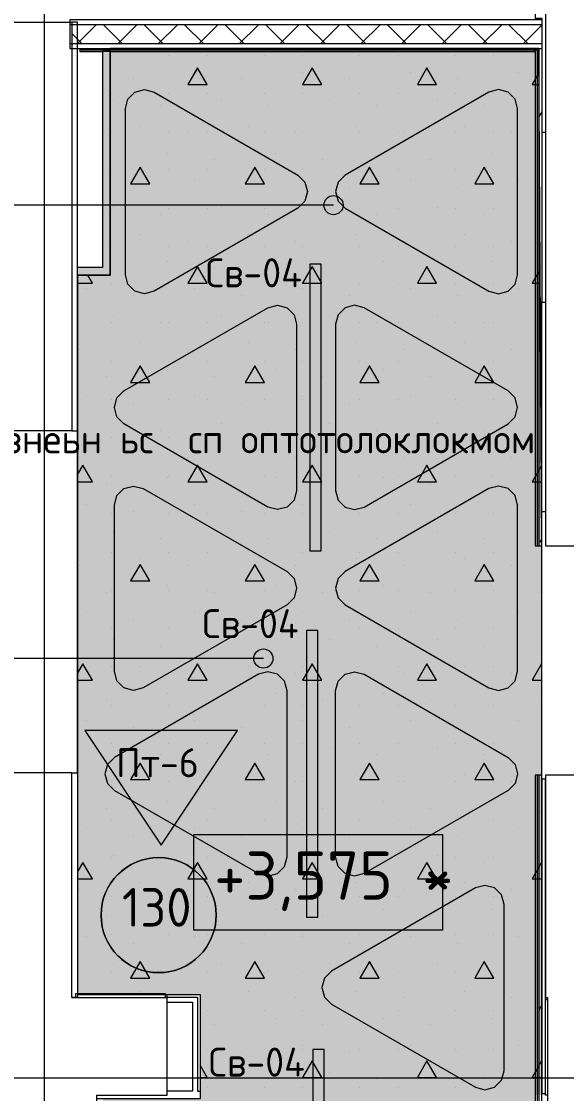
# Model space of a CAD drawing. Header units: millimetres. Extents: x -13069 to 207500, y -71366 to 56785.
# Drawn here: x 164705 to 167557, y 22140 to 27751 of the extents above; entities that cross this region are included whole.
import ezdxf

# ---------------------------------------------------------------- set-up
doc = ezdxf.new("R2010")
doc.units = ezdxf.units.MM
for name, color, linetype, true_color in [('PDF _зоны-номер помещения', 7, 'Continuous', 0xffffff), ('PDF _Ригели', 7, 'Continuous', 0x959595), ('PDF _светильники', 7, 'Continuous', 0xffffff)]:
    doc.layers.add(name, color=color, linetype=linetype, true_color=true_color)
for name, color, linetype in [('PDF _Подложка без мебели', 7, 'Continuous'), ('PDF _Потолки - марка', 7, 'Continuous'), ('PDF _потолки - панели', 7, 'Continuous'), ('PDF _Текст', 7, 'Continuous')]:
    doc.layers.add(name, color=color, linetype=linetype)
doc.layers.add('PDF _Потолки', color=7, linetype='Continuous', lineweight=5, true_color=0x535353)
doc.styles.add('PDF GOST Common', font='GOST_Common.ttf')

msp = doc.modelspace()

# ---------------------------------------------------------------- hatches: boundary and pattern name
at = {"layer": 'PDF _Потолки', "true_color": 0xffffff, "transparency": 33554559}
msp.add_hatch(color=7, dxfattribs=at).paths.add_polyline_path([(164998.924, 22658.343), (164998.924, 26422.341), (165168.919, 26422.341), (165168.919, 27608.343), (167412.919, 27608.343), (167427.922, 25005.844), (167427.922, 23805.844), (167427.922, 22132.342), (167397.123, 22132.342), (167397.123, 21526.544), (167675.12, 21526.544), (167675.12, 21159.741), (168160.02, 21159.741), (168157.225, 22062.441), (170317.021, 22062.441), (170317.021, 22667.443), (170565.422, 22667.443), (168531.523, 22676.443), (168531.523, 23506.442), (167977.922, 23506.442), (167977.922, 33404.643), (173867.619, 33404.643), (173925.022, 26392.343), (173779.82, 26392.343), (173779.82, 25405.941), (173933.024, 25405.941), (173955.32, 22652.441), (171517.021, 22663.241), (171517.021, 22007.443), (173980.522, 22007.443), (173998.82, 19747.442), (173800.822, 19747.442), (173800.822, 18418.542), (174009.52, 18418.542), (168168.321, 18418.243), (168163.621, 19961.541), (168163.621, 19961.041), (167690.123, 19961.041), (167690.123, 19115.341), (167375.12, 19115.341), (167375.12, 18483.041), (165792.021, 18483.041), (165792.021, 18784.542), (165130.223, 18784.542), (165130.223, 22112.341), (165639.524, 22112.341), (165639.524, 22658.343)])
at = {"layer": 'PDF _потолки - панели', "true_color": 0x7b6544, "transparency": 33554559}
for points in [[(165248.924, 27294.741), (165262.321, 27344.741), (165298.924, 27381.341), (165348.924, 27394.741), (165398.924, 27381.341), (166152.024, 26946.542), (166188.621, 26909.942), (166202.024, 26859.942), (166188.621, 26809.942), (166152.024, 26773.342), (165398.924, 26338.543), (165348.924, 26325.143), (165298.924, 26338.543), (165262.321, 26375.143), (165248.924, 26425.143)], [(166348.423, 25296.041), (166348.423, 26165.743), (166361.723, 26215.743), (166398.423, 26252.343), (166448.423, 26265.743), (166498.423, 26252.343), (167251.524, 25817.443), (167288.121, 25780.844), (167301.524, 25730.844), (167288.121, 25680.844), (167251.524, 25644.241), (166498.423, 25209.442), (166448.423, 25196.041), (166398.423, 25209.442), (166361.723, 25246.041)]]:
    msp.add_hatch(color=37, dxfattribs=at).paths.add_polyline_path(points)
at = {"layer": 'PDF _потолки - панели', "transparency": 33554559}
for points in [[(165248.924, 27294.741), (165262.321, 27344.741), (165298.924, 27381.341), (165348.924, 27394.741), (165398.924, 27381.341), (166152.024, 26946.542), (166188.621, 26909.942), (166202.024, 26859.942), (166188.621, 26809.942), (166152.024, 26773.342), (165398.924, 26338.543), (165348.924, 26325.143), (165298.924, 26338.543), (165262.321, 26375.143), (165248.924, 26425.143)], [(166348.423, 25296.041), (166348.423, 26165.743), (166361.723, 26215.743), (166398.423, 26252.343), (166448.423, 26265.743), (166498.423, 26252.343), (167251.524, 25817.443), (167288.121, 25780.844), (167301.524, 25730.844), (167288.121, 25680.844), (167251.524, 25644.241), (166498.423, 25209.442), (166448.423, 25196.041), (166398.423, 25209.442), (166361.723, 25246.041)]]:
    msp.add_hatch(color=256, dxfattribs=at).paths.add_polyline_path(points)
at = {"layer": 'PDF _потолки - панели', "true_color": 0xffffff, "transparency": 33554559}
msp.add_hatch(color=7, dxfattribs=at).paths.add_polyline_path([(167301.524, 27294.741), (167301.524, 26425.143), (167288.121, 26375.143), (167251.524, 26338.543), (167201.524, 26325.143), (167151.524, 26338.543), (166398.423, 26773.342), (166361.723, 26809.942), (166348.423, 26859.942), (166361.723, 26909.942), (166398.423, 26946.542), (167151.524, 27381.341), (167201.524, 27394.741), (167251.524, 27381.341), (167288.121, 27344.741)])
at = {"layer": 'PDF _потолки - панели', "true_color": 0x7fbbd8, "transparency": 33554559}
for points in [[(166144.822, 25296.041), (166131.419, 25246.041), (166094.822, 25209.442), (166044.822, 25196.041), (165994.822, 25209.442), (165241.624, 25644.241), (165205.021, 25680.844), (165191.624, 25730.844), (165205.021, 25780.844), (165241.624, 25817.443), (165994.822, 26252.343), (166044.822, 26265.743), (166094.822, 26252.343), (166131.419, 26215.743), (166144.822, 26165.743)], [(167301.524, 25219.644), (167301.524, 24350.042), (167288.121, 24300.042), (167251.524, 24263.342), (167201.524, 24250.042), (167151.524, 24263.342), (166398.423, 24698.242), (166361.723, 24734.841), (166348.423, 24784.841), (166361.723, 24834.841), (166398.423, 24871.441), (167151.524, 25306.243), (167201.524, 25319.644), (167251.524, 25306.243), (167288.121, 25269.644)]]:
    msp.add_hatch(color=143, dxfattribs=at).paths.add_polyline_path(points)
at = {"layer": 'PDF _потолки - панели', "true_color": 0xc0ffff, "transparency": 33554559}
for points in [[(165191.624, 25219.644), (165205.021, 25269.644), (165241.624, 25306.243), (165291.624, 25319.644), (165341.624, 25306.243), (166094.822, 24871.441), (166131.419, 24834.841), (166144.822, 24784.841), (166131.419, 24734.841), (166094.822, 24698.242), (165341.624, 24263.342), (165291.624, 24250.042), (165241.624, 24263.342), (165205.021, 24300.042), (165191.624, 24350.042)], [(166348.423, 24247.943), (166361.723, 24297.943), (166398.423, 24334.542), (166448.423, 24347.943), (166498.423, 24334.542), (167251.524, 23899.743), (167288.121, 23863.143), (167301.524, 23813.143), (167288.121, 23763.143), (167251.524, 23726.544), (166498.423, 23291.741), (166448.423, 23278.341), (166398.423, 23291.741), (166361.723, 23328.341), (166348.423, 23378.341)]]:
    msp.add_hatch(color=254, dxfattribs=at).paths.add_polyline_path(points)
at = {"layer": 'PDF _потолки - панели', "true_color": 0xbfffbf, "transparency": 33554559}
for points in [[(166094.822, 24247.943), (166094.822, 23378.341), (166081.419, 23328.341), (166044.822, 23291.741), (165994.822, 23278.341), (165944.822, 23291.741), (165191.624, 23726.544), (165155.021, 23763.143), (165141.624, 23813.143), (165155.021, 23863.143), (165191.624, 23899.743), (165944.822, 24334.542), (165994.822, 24347.943), (166044.822, 24334.542), (166081.419, 24297.943)], [(167230.522, 23129.742), (167230.522, 22260.144), (167217.124, 22210.144), (167180.522, 22173.541), (167130.522, 22160.144), (167080.522, 22173.541), (166327.323, 22608.343), (166290.721, 22644.943), (166277.323, 22694.943), (166290.721, 22744.943), (166327.323, 22781.542), (167080.522, 23216.342), (167130.522, 23229.742), (167180.522, 23216.342), (167217.124, 23179.742)]]:
    msp.add_hatch(color=254, dxfattribs=at).paths.add_polyline_path(points)
at = {"layer": 'PDF _Ригели', "transparency": 33554559}
for points in [[(166388.224, 26789.443), (166373.521, 26754.043), (166338.224, 26739.443), (166302.824, 26754.043), (166288.224, 26789.443), (166302.824, 26824.743), (166338.224, 26839.443), (166373.521, 26824.743)], [(166020.921, 24416.842), (166006.321, 24381.542), (165970.921, 24366.842), (165935.624, 24381.542), (165920.921, 24416.842), (165935.624, 24452.243), (165970.921, 24466.842), (166006.321, 24452.243)]]:
    msp.add_hatch(color=256, dxfattribs=at).paths.add_polyline_path(points)

# ---------------------------------------------------------------- linework, layer by layer
at = {"layer": 'PDF _зоны-номер помещения', "color": 7, "lineweight": 13}
msp.add_lwpolyline([(165422.923, 23375.543, 0.41409482), (165121.72, 23074.343, 0.41409655), (165422.923, 22773.141, 0.41409315), (165724.119, 23074.343, 0.41409142)], format="xyb", close=True, dxfattribs=at)
at = {"layer": 'PDF _зоны-номер помещения', "color": 7, "lineweight": 0}
msp.add_circle((165422.935, 23074.303), 301.184, dxfattribs=at)
at = {"layer": 'PDF _Подложка без мебели', "lineweight": 18}
for points in [[(164826.622, -7031.659, -0.41419022), (165226.622, -7431.659, -0.4141845), (164826.622, -7831.659, -0.4141845), (164426.622, -7431.659, -0.41419022), (164826.622, -7031.659), (164826.622, 46201.342)], [(107330.522, 22223.342, -0.41418881), (106930.522, 21823.342, -0.41428191), (106530.522, 22223.342, -0.4142791), (106930.522, 22623.342, -0.414186), (107330.522, 22223.342), (174981.919, 22223.342)]]:
    msp.add_lwpolyline(points, format="xyb", dxfattribs=at)
for points in [[(166922.923, 29150.042), (167447.923, 28240.643), (167392.924, 28240.643), (167392.924, 27767.941), (167427.922, 27767.941), (167427.922, 27170.541), (167447.923, 27170.541)], [(164588.92, 27827.542), (164588.92, 27747.543), (164528.923, 27747.543), (164528.923, 27827.542), (164528.923, 27747.543), (164588.92, 27747.543), (164968.919, 27747.543), (164968.919, 25609.243), (164588.92, 25609.243), (164528.923, 25609.243), (164528.923, 25529.241), (164528.923, 25609.243), (164588.92, 25609.243), (164588.92, 25529.241), (164588.92, 25609.243)], [(167427.922, 27758.343), (164958.921, 27758.343), (164958.921, 27608.343), (167427.922, 27608.343), (167427.922, 26281.542), (167447.923, 26281.542), (167447.923, 25185.043), (167427.922, 25185.043), (167427.922, 26281.542)], [(167427.922, 27733.343), (164958.921, 27733.343)], [(164998.924, 23819.241), (164998.924, 25609.243), (164998.924, 27747.543), (164968.919, 27747.543), (164968.919, 25610.241), (164968.919, 25609.243), (164998.924, 25609.243)], [(164996.72, 27633.343), (165096.72, 27733.343)], [(165234.825, 27633.343), (165134.825, 27733.343)], [(165208.824, 27633.343), (165308.824, 27733.343)], [(165446.922, 27633.343), (165346.922, 27733.343)], [(165421.025, 27633.343), (165521.025, 27733.343)], [(165659.019, 27633.343), (165559.019, 27733.343)], [(165633.122, 27633.343), (165733.122, 27733.343)], [(165871.22, 27633.343), (165771.22, 27733.343)], [(165845.219, 27633.343), (165945.219, 27733.343)], [(166083.323, 27633.343), (165983.323, 27733.343)], [(166057.42, 27633.343), (166157.42, 27733.343)], [(166295.42, 27633.343), (166195.42, 27733.343)], [(166269.523, 27633.343), (166369.523, 27733.343)], [(166507.621, 27633.343), (166407.621, 27733.343)], [(166481.62, 27633.343), (166581.62, 27733.343)], [(166719.725, 27633.343), (166619.725, 27733.343)], [(166693.821, 27633.343), (166793.821, 27733.343)], [(166931.822, 27633.343), (166831.822, 27733.343)], [(166905.925, 27633.343), (167005.925, 27733.343)], [(167144.023, 27633.343), (167044.023, 27733.343)], [(167118.022, 27633.343), (167218.022, 27733.343)], [(167356.12, 27633.343), (167256.12, 27733.343)], [(167330.223, 27633.343), (167427.922, 27731.143)], [(165022.721, 27633.343), (164968.919, 27687.142)], [(167427.922, 27633.343), (164958.921, 27633.343)], [(165010.923, 27608.343), (165010.923, 27593.344), (165128.923, 27593.344), (165128.923, 26462.341), (164998.924, 26462.341)], [(167412.919, 27608.343), (167412.919, 25005.844)], [(164998.924, 26422.341), (165168.919, 26422.341), (165168.919, 27593.344), (167392.924, 27593.344), (167392.924, 25005.844), (167427.922, 25005.844), (167427.922, 25185.043)], [(165010.923, 27602.343), (167403.923, 27602.343), (167403.923, 25005.844)], [(165168.919, 27593.344), (165128.923, 27593.344)], [(167392.924, 27593.344), (167392.924, 27602.343)], [(167427.922, 27278.243), (167414.921, 27255.642)], [(167425.92, 26276.342), (167412.919, 26298.944)], [(167427.922, 25043.041), (167417.521, 25025.042)], [(164968.919, 22642.242), (164968.919, 23819.241), (164998.924, 23819.241), (164998.924, 22642.242), (164968.919, 22642.242), (164968.919, 23819.241), (164588.92, 23819.241)], [(167427.922, 23786.141), (167427.922, 23805.844), (167392.924, 23805.844), (167392.924, 22044.943), (167427.922, 22044.943), (167427.922, 22141.543)], [(167403.923, 23805.844), (167403.923, 22044.943)], [(167412.919, 23805.844), (167412.919, 22044.943)], [(167457.823, 22132.342), (167447.221, 22132.342), (167447.221, 22642.343), (167457.823, 22642.343), (167457.823, 22062.441), (170317.021, 22062.441), (170317.021, 22632.443), (170317.021, 22687.441), (168546.519, 22687.441), (168546.519, 23506.442), (168531.523, 23506.442), (168431.523, 23506.442), (168012.919, 23506.442), (168012.919, 23806.442), (167957.92, 23806.442), (167957.92, 23805.844), (167957.92, 22632.443), (170317.021, 22632.443)], [(167957.92, 23805.844), (167447.923, 23805.844), (167447.923, 22632.443), (167457.823, 22632.443)], [(167427.922, 23620.642), (167423.82, 23613.543)], [(164720.219, 14678.042), (165100.224, 14678.042), (165100.224, 22132.342), (165467.222, 22132.342), (165467.222, 22642.343), (165467.222, 22658.343), (165639.524, 22658.343), (165639.524, 22112.341), (165100.224, 22112.341)], [(164968.919, 22642.343), (165467.222, 22642.343)], [(165459.019, 22642.343), (165459.019, 22662.341), (164988.92, 22662.341), (164988.92, 22642.343)], [(165467.222, 22645.342), (165626.524, 22645.342), (165626.524, 22152.343), (165639.524, 22152.343)], [(165467.222, 22618.344), (165599.522, 22618.344), (165599.522, 22152.343), (165467.222, 22152.343)], [(167423.32, 22596.743), (167412.919, 22578.643)]]:
    msp.add_lwpolyline(points, dxfattribs=at)
for points in [[(167447.923, 28240.643), (167447.923, 25005.844), (167957.92, 25005.844), (167957.92, 28240.643)], [(167427.922, 22141.543), (167447.923, 22141.543), (167447.923, 23786.141), (167427.922, 23786.141)]]:
    msp.add_lwpolyline(points, close=True, dxfattribs=at)
at = {"layer": 'PDF _Подложка без мебели', "lineweight": 0, "transparency": 33554559}
for points in [[(165128.923, 27593.344), (165168.919, 27593.344), (165128.923, 26422.341), (165168.919, 26422.341)], [(165128.923, 26462.341), (165128.923, 26422.341), (164998.924, 26462.341), (164998.924, 26422.341)]]:
    msp.add_solid(points, dxfattribs=at)
at = {"layer": 'PDF _Потолки', "color": 7, "lineweight": 13}
msp.add_lwpolyline([(167427.922, 22132.342), (167427.922, 23805.844), (167427.922, 25005.844), (167412.919, 27608.343), (165168.919, 27608.343), (165168.919, 26422.341), (164998.924, 26422.341), (164998.924, 22658.343), (165639.524, 22658.343), (165639.524, 22112.341)], dxfattribs=at)
at = {"layer": 'PDF _Потолки', "color": 161, "lineweight": 20, "true_color": 0x40a5ff}
for points in [[(165176.622, 27573.342), (165176.622, 27573.342)], [(165476.622, 27573.342), (165476.622, 27573.342)], [(165676.622, 27573.342), (165676.622, 27573.342)], [(165715.721, 27591.442), (165715.721, 27591.442)], [(165976.622, 27573.342), (165976.622, 27573.342)], [(166176.622, 27573.342), (166176.622, 27573.342)], [(166281.321, 27591.442), (166281.321, 27591.442)], [(166476.622, 27573.342), (166476.622, 27573.342)], [(166676.622, 27573.342), (166676.622, 27573.342)], [(166847.02, 27591.442), (166847.02, 27591.442)], [(166976.622, 27573.342), (166976.622, 27573.342)], [(167176.622, 27573.342), (167176.622, 27573.342)], [(167412.724, 27591.442), (167412.724, 27591.442)], [(165291.423, 27450.042), (165291.423, 27450.042)], [(165609.623, 27485.342), (165609.623, 27485.342)], [(165857.121, 27450.042), (165857.121, 27450.042)], [(166175.322, 27485.342), (166175.322, 27485.342)], [(166422.819, 27450.042), (166422.819, 27450.042)], [(166741.02, 27485.342), (166741.02, 27485.342)], [(166988.523, 27450.042), (166988.523, 27450.042)], [(167306.724, 27485.342), (167306.724, 27485.342)], [(167413.621, 27484.841), (167376.622, 27420.642), (167414.024, 27420.642)], [(165176.622, 27373.342), (165176.622, 27373.342)], [(165185.319, 27343.942), (165185.319, 27343.942)], [(165476.622, 27373.342), (165476.622, 27373.342)], [(165676.622, 27373.342), (165676.622, 27373.342)], [(165751.023, 27343.942), (165751.023, 27343.942)], [(165976.622, 27373.342), (165976.622, 27373.342)], [(166176.622, 27373.342), (166176.622, 27373.342)], [(166316.722, 27343.942), (166316.722, 27343.942)], [(166476.622, 27373.342), (166476.622, 27373.342)], [(166676.622, 27373.342), (166676.622, 27373.342)], [(166882.42, 27343.942), (166882.42, 27343.942)], [(166976.622, 27373.342), (166976.622, 27373.342)], [(167176.622, 27373.342), (167176.622, 27373.342)], [(165432.823, 27308.541), (165432.823, 27308.541)], [(165998.521, 27308.541), (165998.521, 27308.541)], [(166564.219, 27308.541), (166564.219, 27308.541)], [(167129.924, 27308.541), (167129.924, 27308.541)], [(165176.622, 27173.342), (165176.622, 27173.342)], [(165326.823, 27202.542), (165326.823, 27202.542)], [(165476.622, 27173.342), (165476.622, 27173.342)], [(165574.223, 27167.141), (165574.223, 27167.141)], [(165676.622, 27173.342), (165676.622, 27173.342)], [(165892.424, 27202.542), (165892.424, 27202.542)], [(165976.622, 27173.342), (165976.622, 27173.342)], [(166139.921, 27167.141), (166139.921, 27167.141)], [(166176.622, 27173.342), (166176.622, 27173.342)], [(166458.122, 27202.542), (166458.122, 27202.542)], [(166476.622, 27173.342), (166476.622, 27173.342)], [(166676.622, 27173.342), (166676.622, 27173.342)], [(166705.619, 27167.141), (166705.619, 27167.141)], [(166976.622, 27173.342), (166976.622, 27173.342)], [(167023.82, 27202.542), (167023.82, 27202.542)], [(167176.622, 27173.342), (167176.622, 27173.342)], [(167271.324, 27167.141), (167271.324, 27167.141)], [(165468.223, 27061.141), (165468.223, 27061.141)], [(166033.921, 27061.141), (166033.921, 27061.141)], [(166599.522, 27061.141), (166599.522, 27061.141)], [(167165.22, 27061.141), (167165.22, 27061.141)], [(165715.721, 27025.741), (165715.721, 27025.741)], [(166281.321, 27025.741), (166281.321, 27025.741)], [(166847.02, 27025.741), (166847.02, 27025.741)], [(167412.724, 27025.741), (167412.724, 27025.741)], [(165176.622, 26973.342), (165176.622, 26973.342)], [(165476.622, 26973.342), (165476.622, 26973.342)], [(165676.622, 26973.342), (165676.622, 26973.342)], [(165976.622, 26973.342), (165976.622, 26973.342)], [(166176.622, 26973.342), (166176.622, 26973.342)], [(166476.622, 26973.342), (166476.622, 26973.342)], [(166676.622, 26973.342), (166676.622, 26973.342)], [(166976.622, 26973.342), (166976.622, 26973.342)], [(167176.622, 26973.342), (167176.622, 26973.342)], [(165291.423, 26884.341), (165291.423, 26884.341)], [(165609.623, 26919.644), (165609.623, 26919.644)], [(165857.121, 26884.341), (165857.121, 26884.341)], [(166175.322, 26919.644), (166175.322, 26919.644)], [(166422.819, 26884.341), (166422.819, 26884.341)], [(166741.02, 26919.644), (166741.02, 26919.644)], [(166988.523, 26884.341), (166988.523, 26884.341)], [(167306.724, 26919.644), (167306.724, 26919.644)], [(165176.622, 26773.342), (165176.622, 26773.342)], [(165185.319, 26778.243), (165185.319, 26778.243)], [(165476.622, 26773.342), (165476.622, 26773.342)], [(165676.622, 26773.342), (165676.622, 26773.342)], [(165751.023, 26778.243), (165751.023, 26778.243)], [(165976.622, 26773.342), (165976.622, 26773.342)], [(166176.622, 26773.342), (166176.622, 26773.342)], [(166316.722, 26778.243), (166316.722, 26778.243)], [(166476.622, 26773.342), (166476.622, 26773.342)], [(166676.622, 26773.342), (166676.622, 26773.342)], [(166882.42, 26778.243), (166882.42, 26778.243)], [(166976.622, 26773.342), (166976.622, 26773.342)], [(167176.622, 26773.342), (167176.622, 26773.342)], [(165432.823, 26742.941), (165432.823, 26742.941)], [(165998.521, 26742.941), (165998.521, 26742.941)], [(166564.219, 26742.941), (166564.219, 26742.941)], [(167129.924, 26742.941), (167129.924, 26742.941)], [(165326.823, 26636.843), (165326.823, 26636.843)], [(165574.223, 26601.443), (165574.223, 26601.443)], [(165892.424, 26636.843), (165892.424, 26636.843)], [(166139.921, 26601.443), (166139.921, 26601.443)], [(166458.122, 26636.843), (166458.122, 26636.843)], [(166705.619, 26601.443), (166705.619, 26601.443)], [(167023.82, 26636.843), (167023.82, 26636.843)], [(167271.324, 26601.443), (167271.324, 26601.443)], [(165176.622, 26573.342), (165176.622, 26573.342)], [(165476.622, 26573.342), (165476.622, 26573.342)], [(165676.622, 26573.342), (165676.622, 26573.342)], [(165976.622, 26573.342), (165976.622, 26573.342)], [(166176.622, 26573.342), (166176.622, 26573.342)], [(166476.622, 26573.342), (166476.622, 26573.342)], [(166676.622, 26573.342), (166676.622, 26573.342)], [(166976.622, 26573.342), (166976.622, 26573.342)], [(167176.622, 26573.342), (167176.622, 26573.342)], [(165468.223, 26495.443), (165468.223, 26495.443)], [(166033.921, 26495.443), (166033.921, 26495.443)], [(166599.522, 26495.443), (166599.522, 26495.443)], [(167165.22, 26495.443), (167165.22, 26495.443)], [(165715.721, 26460.043), (165715.721, 26460.043)], [(166281.321, 26460.043), (166281.321, 26460.043)], [(166847.02, 26460.043), (166847.02, 26460.043)], [(167419.621, 26455.844), (167376.622, 26381.442), (167420.024, 26381.442)], [(167412.724, 26460.043), (167412.724, 26460.043)], [(164998.924, 26381.442), (165076.622, 26381.442), (165053.019, 26422.341)], [(164998.924, 26420.043), (165000.224, 26422.341)], [(165176.622, 26373.342), (165176.622, 26373.342)], [(165476.622, 26373.342), (165476.622, 26373.342)], [(165676.622, 26373.342), (165676.622, 26373.342)], [(165976.622, 26373.342), (165976.622, 26373.342)], [(166176.622, 26373.342), (166176.622, 26373.342)], [(166476.622, 26373.342), (166476.622, 26373.342)], [(166676.622, 26373.342), (166676.622, 26373.342)], [(166976.622, 26373.342), (166976.622, 26373.342)], [(167176.622, 26373.342), (167176.622, 26373.342)], [(165043.919, 26353.942), (165043.919, 26353.942)], [(165291.423, 26318.643), (165291.423, 26318.643)], [(165609.623, 26353.942), (165609.623, 26353.942)], [(165857.121, 26318.643), (165857.121, 26318.643)], [(166175.322, 26353.942), (166175.322, 26353.942)], [(166422.819, 26318.643), (166422.819, 26318.643)], [(166741.02, 26353.942), (166741.02, 26353.942)], [(166988.523, 26318.643), (166988.523, 26318.643)], [(167306.724, 26353.942), (167306.724, 26353.942)], [(165185.319, 26212.542), (165185.319, 26212.542)], [(165751.023, 26212.542), (165751.023, 26212.542)], [(166316.722, 26212.542), (166316.722, 26212.542)], [(166882.42, 26212.542), (166882.42, 26212.542)], [(165176.622, 26173.342), (165176.622, 26173.342)], [(165432.823, 26177.243), (165432.823, 26177.243)], [(165476.622, 26173.342), (165476.622, 26173.342)], [(165676.622, 26173.342), (165676.622, 26173.342)], [(165976.622, 26173.342), (165976.622, 26173.342)], [(165998.521, 26177.243), (165998.521, 26177.243)], [(166176.622, 26173.342), (166176.622, 26173.342)], [(166476.622, 26173.342), (166476.622, 26173.342)], [(166564.219, 26177.243), (166564.219, 26177.243)], [(166676.622, 26173.342), (166676.622, 26173.342)], [(166976.622, 26173.342), (166976.622, 26173.342)], [(167129.924, 26177.243), (167129.924, 26177.243)], [(167176.622, 26173.342), (167176.622, 26173.342)], [(165008.622, 26035.742), (165008.622, 26035.742)], [(165326.823, 26071.142), (165326.823, 26071.142)], [(165574.223, 26035.742), (165574.223, 26035.742)], [(165892.424, 26071.142), (165892.424, 26071.142)], [(166139.921, 26035.742), (166139.921, 26035.742)], [(166458.122, 26071.142), (166458.122, 26071.142)], [(166705.619, 26035.742), (166705.619, 26035.742)], [(167023.82, 26071.142), (167023.82, 26071.142)], [(167271.324, 26035.742), (167271.324, 26035.742)], [(165176.622, 25973.342), (165176.622, 25973.342)], [(165468.223, 25929.742), (165468.223, 25929.742)], [(165476.622, 25973.342), (165476.622, 25973.342)], [(165676.622, 25973.342), (165676.622, 25973.342)], [(165976.622, 25973.342), (165976.622, 25973.342)], [(166033.921, 25929.742), (166033.921, 25929.742)], [(166176.622, 25973.342), (166176.622, 25973.342)], [(166476.622, 25973.342), (166476.622, 25973.342)], [(166599.522, 25929.742), (166599.522, 25929.742)], [(166676.622, 25973.342), (166676.622, 25973.342)], [(166976.622, 25973.342), (166976.622, 25973.342)], [(167165.22, 25929.742), (167165.22, 25929.742)], [(167176.622, 25973.342), (167176.622, 25973.342)], [(165150.022, 25894.342), (165150.022, 25894.342)], [(165715.721, 25894.342), (165715.721, 25894.342)], [(166281.321, 25894.342), (166281.321, 25894.342)], [(166847.02, 25894.342), (166847.02, 25894.342)], [(167412.724, 25894.342), (167412.724, 25894.342)], [(165043.919, 25788.342), (165043.919, 25788.342)], [(165176.622, 25773.342), (165176.622, 25773.342)], [(165291.423, 25752.941), (165291.423, 25752.941)], [(165476.622, 25773.342), (165476.622, 25773.342)], [(165609.623, 25788.342), (165609.623, 25788.342)], [(165676.622, 25773.342), (165676.622, 25773.342)], [(165857.121, 25752.941), (165857.121, 25752.941)], [(165976.622, 25773.342), (165976.622, 25773.342)], [(166175.322, 25788.342), (166175.322, 25788.342)], [(166176.622, 25773.342), (166176.622, 25773.342)], [(166422.819, 25752.941), (166422.819, 25752.941)], [(166476.622, 25773.342), (166476.622, 25773.342)], [(166676.622, 25773.342), (166676.622, 25773.342)], [(166741.02, 25788.342), (166741.02, 25788.342)], [(166976.622, 25773.342), (166976.622, 25773.342)], [(166988.523, 25752.941), (166988.523, 25752.941)], [(167176.622, 25773.342), (167176.622, 25773.342)], [(167306.724, 25788.342), (167306.724, 25788.342)], [(165185.319, 25646.841), (165185.319, 25646.841)], [(165751.023, 25646.841), (165751.023, 25646.841)], [(166316.722, 25646.841), (166316.722, 25646.841)], [(166882.42, 25646.841), (166882.42, 25646.841)], [(165432.823, 25611.541), (165432.823, 25611.541)], [(165998.521, 25611.541), (165998.521, 25611.541)], [(166564.219, 25611.541), (166564.219, 25611.541)], [(167129.924, 25611.541), (167129.924, 25611.541)], [(165176.622, 25573.342), (165176.622, 25573.342)], [(165476.622, 25573.342), (165476.622, 25573.342)], [(165676.622, 25573.342), (165676.622, 25573.342)], [(165976.622, 25573.342), (165976.622, 25573.342)], [(166176.622, 25573.342), (166176.622, 25573.342)], [(166476.622, 25573.342), (166476.622, 25573.342)], [(166676.622, 25573.342), (166676.622, 25573.342)], [(166976.622, 25573.342), (166976.622, 25573.342)], [(167176.622, 25573.342), (167176.622, 25573.342)], [(165326.823, 25505.441), (165326.823, 25505.441)], [(165892.424, 25505.441), (165892.424, 25505.441)], [(166458.122, 25505.441), (166458.122, 25505.441)], [(167023.82, 25505.441), (167023.82, 25505.441)], [(164998.924, 25342.242), (165076.622, 25342.242), (165026.622, 25428.842), (164998.924, 25380.844)], [(165008.622, 25470.141), (165008.622, 25470.141)], [(165574.223, 25470.141), (165574.223, 25470.141)], [(166139.921, 25470.141), (166139.921, 25470.141)], [(166705.619, 25470.141), (166705.619, 25470.141)], [(167271.324, 25470.141), (167271.324, 25470.141)], [(167425.523, 25426.943), (167376.622, 25342.242), (167426.023, 25342.242)], [(165176.622, 25373.342), (165176.622, 25373.342)], [(165468.223, 25364.044), (165468.223, 25364.044)], [(165476.622, 25373.342), (165476.622, 25373.342)], [(165676.622, 25373.342), (165676.622, 25373.342)], [(165976.622, 25373.342), (165976.622, 25373.342)], [(166033.921, 25364.044), (166033.921, 25364.044)], [(166176.622, 25373.342), (166176.622, 25373.342)], [(166476.622, 25373.342), (166476.622, 25373.342)], [(166599.522, 25364.044), (166599.522, 25364.044)], [(166676.622, 25373.342), (166676.622, 25373.342)], [(166976.622, 25373.342), (166976.622, 25373.342)], [(167165.22, 25364.044), (167165.22, 25364.044)], [(167176.622, 25373.342), (167176.622, 25373.342)], [(165150.022, 25328.643), (165150.022, 25328.643)], [(165715.721, 25328.643), (165715.721, 25328.643)], [(166281.321, 25328.643), (166281.321, 25328.643)], [(166847.02, 25328.643), (166847.02, 25328.643)], [(167412.724, 25328.643), (167412.724, 25328.643)], [(165043.919, 25222.644), (165043.919, 25222.644)], [(165609.623, 25222.644), (165609.623, 25222.644)], [(166175.322, 25222.644), (166175.322, 25222.644)], [(166741.02, 25222.644), (166741.02, 25222.644)], [(167306.724, 25222.644), (167306.724, 25222.644)], [(165176.622, 25173.342), (165176.622, 25173.342)], [(165291.423, 25187.243), (165291.423, 25187.243)], [(165476.622, 25173.342), (165476.622, 25173.342)], [(165676.622, 25173.342), (165676.622, 25173.342)], [(165857.121, 25187.243), (165857.121, 25187.243)], [(165976.622, 25173.342), (165976.622, 25173.342)], [(166176.622, 25173.342), (166176.622, 25173.342)], [(166422.819, 25187.243), (166422.819, 25187.243)], [(166476.622, 25173.342), (166476.622, 25173.342)], [(166676.622, 25173.342), (166676.622, 25173.342)], [(166976.622, 25173.342), (166976.622, 25173.342)], [(166988.523, 25187.243), (166988.523, 25187.243)], [(167176.622, 25173.342), (167176.622, 25173.342)], [(165185.319, 25081.243), (165185.319, 25081.243)], [(165751.023, 25081.243), (165751.023, 25081.243)], [(166316.722, 25081.243), (166316.722, 25081.243)], [(166882.42, 25081.243), (166882.42, 25081.243)], [(165432.823, 25045.843), (165432.823, 25045.843)], [(165998.521, 25045.843), (165998.521, 25045.843)], [(166564.219, 25045.843), (166564.219, 25045.843)], [(167129.924, 25045.843), (167129.924, 25045.843)], [(165176.622, 24973.342), (165176.622, 24973.342)], [(165476.622, 24973.342), (165476.622, 24973.342)], [(165676.622, 24973.342), (165676.622, 24973.342)], [(165976.622, 24973.342), (165976.622, 24973.342)], [(166176.622, 24973.342), (166176.622, 24973.342)], [(166476.622, 24973.342), (166476.622, 24973.342)], [(166676.622, 24973.342), (166676.622, 24973.342)], [(166976.622, 24973.342), (166976.622, 24973.342)], [(167176.622, 24973.342), (167176.622, 24973.342)], [(165326.823, 24939.743), (165326.823, 24939.743)], [(165892.424, 24939.743), (165892.424, 24939.743)], [(166458.122, 24939.743), (166458.122, 24939.743)], [(167023.82, 24939.743), (167023.82, 24939.743)], [(165008.622, 24904.443), (165008.622, 24904.443)], [(165574.223, 24904.443), (165574.223, 24904.443)], [(166139.921, 24904.443), (166139.921, 24904.443)], [(166705.619, 24904.443), (166705.619, 24904.443)], [(167271.324, 24904.443), (167271.324, 24904.443)], [(165468.223, 24798.342), (165468.223, 24798.342)], [(166033.921, 24798.342), (166033.921, 24798.342)], [(166599.522, 24798.342), (166599.522, 24798.342)], [(167165.22, 24798.342), (167165.22, 24798.342)], [(165150.022, 24763.043), (165150.022, 24763.043)], [(165176.622, 24773.342), (165176.622, 24773.342)], [(165476.622, 24773.342), (165476.622, 24773.342)], [(165676.622, 24773.342), (165676.622, 24773.342)], [(165715.721, 24763.043), (165715.721, 24763.043)], [(165976.622, 24773.342), (165976.622, 24773.342)], [(166176.622, 24773.342), (166176.622, 24773.342)], [(166281.321, 24763.043), (166281.321, 24763.043)], [(166476.622, 24773.342), (166476.622, 24773.342)], [(166676.622, 24773.342), (166676.622, 24773.342)], [(166847.02, 24763.043), (166847.02, 24763.043)], [(166976.622, 24773.342), (166976.622, 24773.342)], [(167176.622, 24773.342), (167176.622, 24773.342)], [(167412.724, 24763.043), (167412.724, 24763.043)], [(165043.919, 24656.942), (165043.919, 24656.942)], [(165609.623, 24656.942), (165609.623, 24656.942)], [(166175.322, 24656.942), (166175.322, 24656.942)], [(166741.02, 24656.942), (166741.02, 24656.942)], [(167306.724, 24656.942), (167306.724, 24656.942)], [(165176.622, 24573.342), (165176.622, 24573.342)], [(165291.423, 24621.542), (165291.423, 24621.542)], [(165476.622, 24573.342), (165476.622, 24573.342)], [(165676.622, 24573.342), (165676.622, 24573.342)], [(165857.121, 24621.542), (165857.121, 24621.542)], [(165976.622, 24573.342), (165976.622, 24573.342)], [(166176.622, 24573.342), (166176.622, 24573.342)], [(166422.819, 24621.542), (166422.819, 24621.542)], [(166476.622, 24573.342), (166476.622, 24573.342)], [(166676.622, 24573.342), (166676.622, 24573.342)], [(166976.622, 24573.342), (166976.622, 24573.342)], [(166988.523, 24621.542), (166988.523, 24621.542)], [(167176.622, 24573.342), (167176.622, 24573.342)], [(165185.319, 24515.542), (165185.319, 24515.542)], [(165432.823, 24480.142), (165432.823, 24480.142)], [(165751.023, 24515.542), (165751.023, 24515.542)], [(165998.521, 24480.142), (165998.521, 24480.142)], [(166316.722, 24515.542), (166316.722, 24515.542)], [(166564.219, 24480.142), (166564.219, 24480.142)], [(166882.42, 24515.542), (166882.42, 24515.542)], [(167129.924, 24480.142), (167129.924, 24480.142)], [(164998.924, 24302.941), (165076.622, 24302.941), (165026.622, 24389.541), (164998.924, 24341.543)], [(165176.622, 24373.342), (165176.622, 24373.342)], [(165326.823, 24374.041), (165326.823, 24374.041)], [(165476.622, 24373.342), (165476.622, 24373.342)], [(165676.622, 24373.342), (165676.622, 24373.342)], [(165892.424, 24374.041), (165892.424, 24374.041)], [(165976.622, 24373.342), (165976.622, 24373.342)], [(166176.622, 24373.342), (166176.622, 24373.342)], [(166458.122, 24374.041), (166458.122, 24374.041)], [(166476.622, 24373.342), (166476.622, 24373.342)], [(166676.622, 24373.342), (166676.622, 24373.342)], [(166976.622, 24373.342), (166976.622, 24373.342)], [(167023.82, 24374.041), (167023.82, 24374.041)], [(167176.622, 24373.342), (167176.622, 24373.342)], [(167427.922, 24387.341), (167426.622, 24389.541), (167376.622, 24302.941), (167427.922, 24302.941)], [(165008.622, 24338.742), (165008.622, 24338.742)], [(165574.223, 24338.742), (165574.223, 24338.742)], [(166139.921, 24338.742), (166139.921, 24338.742)], [(166705.619, 24338.742), (166705.619, 24338.742)], [(167271.324, 24338.742), (167271.324, 24338.742)], [(165150.022, 24197.341), (165150.022, 24197.341)], [(165468.223, 24232.641), (165468.223, 24232.641)], [(165715.721, 24197.341), (165715.721, 24197.341)], [(166033.921, 24232.641), (166033.921, 24232.641)], [(166281.321, 24197.341), (166281.321, 24197.341)], [(166599.522, 24232.641), (166599.522, 24232.641)], [(166847.02, 24197.341), (166847.02, 24197.341)], [(167165.22, 24232.641), (167165.22, 24232.641)], [(167412.724, 24197.341), (167412.724, 24197.341)], [(165176.622, 24173.342), (165176.622, 24173.342)], [(165476.622, 24173.342), (165476.622, 24173.342)], [(165676.622, 24173.342), (165676.622, 24173.342)], [(165976.622, 24173.342), (165976.622, 24173.342)], [(166176.622, 24173.342), (166176.622, 24173.342)], [(166476.622, 24173.342), (166476.622, 24173.342)], [(166676.622, 24173.342), (166676.622, 24173.342)], [(166976.622, 24173.342), (166976.622, 24173.342)], [(167176.622, 24173.342), (167176.622, 24173.342)], [(165043.919, 24091.241), (165043.919, 24091.241)], [(165609.623, 24091.241), (165609.623, 24091.241)], [(166175.322, 24091.241), (166175.322, 24091.241)], [(166741.02, 24091.241), (166741.02, 24091.241)], [(167306.724, 24091.241), (167306.724, 24091.241)], [(165291.423, 24055.844), (165291.423, 24055.844)], [(165857.121, 24055.844), (165857.121, 24055.844)], [(166422.819, 24055.844), (166422.819, 24055.844)], [(166988.523, 24055.844), (166988.523, 24055.844)], [(165176.622, 23973.342), (165176.622, 23973.342)], [(165476.622, 23973.342), (165476.622, 23973.342)], [(165676.622, 23973.342), (165676.622, 23973.342)], [(165976.622, 23973.342), (165976.622, 23973.342)], [(166176.622, 23973.342), (166176.622, 23973.342)], [(166476.622, 23973.342), (166476.622, 23973.342)], [(166676.622, 23973.342), (166676.622, 23973.342)], [(166976.622, 23973.342), (166976.622, 23973.342)], [(167176.622, 23973.342), (167176.622, 23973.342)], [(165185.319, 23949.841), (165185.319, 23949.841)], [(165432.823, 23914.443), (165432.823, 23914.443)], [(165751.023, 23949.841), (165751.023, 23949.841)], [(165998.521, 23914.443), (165998.521, 23914.443)], [(166316.722, 23949.841), (166316.722, 23949.841)], [(166564.219, 23914.443), (166564.219, 23914.443)], [(166882.42, 23949.841), (166882.42, 23949.841)], [(167129.924, 23914.443), (167129.924, 23914.443)], [(165326.823, 23808.441), (165326.823, 23808.441)], [(165892.424, 23808.441), (165892.424, 23808.441)], [(166458.122, 23808.441), (166458.122, 23808.441)], [(167023.82, 23808.441), (167023.82, 23808.441)], [(165008.622, 23773.043), (165008.622, 23773.043)], [(165176.622, 23773.342), (165176.622, 23773.342)], [(165476.622, 23773.342), (165476.622, 23773.342)], [(165574.223, 23773.043), (165574.223, 23773.043)], [(165676.622, 23773.342), (165676.622, 23773.342)], [(165976.622, 23773.342), (165976.622, 23773.342)], [(166139.921, 23773.043), (166139.921, 23773.043)], [(166176.622, 23773.342), (166176.622, 23773.342)], [(166476.622, 23773.342), (166476.622, 23773.342)], [(166676.622, 23773.342), (166676.622, 23773.342)], [(166705.619, 23773.043), (166705.619, 23773.043)], [(166976.622, 23773.342), (166976.622, 23773.342)], [(167176.622, 23773.342), (167176.622, 23773.342)], [(167271.324, 23773.043), (167271.324, 23773.043)], [(165150.022, 23631.643), (165150.022, 23631.643)], [(165468.223, 23666.943), (165468.223, 23666.943)], [(165715.721, 23631.643), (165715.721, 23631.643)], [(166033.921, 23666.943), (166033.921, 23666.943)], [(166281.321, 23631.643), (166281.321, 23631.643)], [(166599.522, 23666.943), (166599.522, 23666.943)], [(166847.02, 23631.643), (166847.02, 23631.643)], [(167165.22, 23666.943), (167165.22, 23666.943)], [(167412.724, 23631.643), (167412.724, 23631.643)], [(165176.622, 23573.342), (165176.622, 23573.342)], [(165476.622, 23573.342), (165476.622, 23573.342)], [(165676.622, 23573.342), (165676.622, 23573.342)], [(165976.622, 23573.342), (165976.622, 23573.342)], [(166176.622, 23573.342), (166176.622, 23573.342)], [(166476.622, 23573.342), (166476.622, 23573.342)], [(166676.622, 23573.342), (166676.622, 23573.342)], [(166976.622, 23573.342), (166976.622, 23573.342)], [(167176.622, 23573.342), (167176.622, 23573.342)], [(165043.919, 23525.543), (165043.919, 23525.543)], [(165609.623, 23525.543), (165609.623, 23525.543)], [(166175.322, 23525.543), (166175.322, 23525.543)], [(166741.02, 23525.543), (166741.02, 23525.543)], [(167306.724, 23525.543), (167306.724, 23525.543)], [(165291.423, 23490.243), (165291.423, 23490.243)], [(165857.121, 23490.243), (165857.121, 23490.243)], [(166422.819, 23490.243), (166422.819, 23490.243)], [(166988.523, 23490.243), (166988.523, 23490.243)], [(164998.924, 23263.742), (165076.622, 23263.742), (165026.622, 23350.341), (164998.924, 23302.343)], [(165176.622, 23373.342), (165176.622, 23373.342)], [(165185.319, 23384.143), (165185.319, 23384.143)], [(165432.823, 23348.742), (165432.823, 23348.742)], [(165476.622, 23373.342), (165476.622, 23373.342)], [(165676.622, 23373.342), (165676.622, 23373.342)], [(165751.023, 23384.143), (165751.023, 23384.143)], [(165976.622, 23373.342), (165976.622, 23373.342)], [(165998.521, 23348.742), (165998.521, 23348.742)], [(166176.622, 23373.342), (166176.622, 23373.342)], [(166316.722, 23384.143), (166316.722, 23384.143)], [(166476.622, 23373.342), (166476.622, 23373.342)], [(166564.219, 23348.742), (166564.219, 23348.742)], [(166676.622, 23373.342), (166676.622, 23373.342)], [(166882.42, 23384.143), (166882.42, 23384.143)], [(166976.622, 23373.342), (166976.622, 23373.342)], [(167129.924, 23348.742), (167129.924, 23348.742)], [(167176.622, 23373.342), (167176.622, 23373.342)], [(167427.922, 23348.043), (167426.622, 23350.341), (167376.622, 23263.742), (167427.922, 23263.742)], [(165326.823, 23242.742), (165326.823, 23242.742)], [(165892.424, 23242.742), (165892.424, 23242.742)], [(166458.122, 23242.742), (166458.122, 23242.742)], [(167023.82, 23242.742), (167023.82, 23242.742)], [(165008.622, 23207.342), (165008.622, 23207.342)], [(165176.622, 23173.342), (165176.622, 23173.342)], [(165476.622, 23173.342), (165476.622, 23173.342)], [(165574.223, 23207.342), (165574.223, 23207.342)], [(165676.622, 23173.342), (165676.622, 23173.342)], [(165976.622, 23173.342), (165976.622, 23173.342)], [(166139.921, 23207.342), (166139.921, 23207.342)], [(166176.622, 23173.342), (166176.622, 23173.342)], [(166476.622, 23173.342), (166476.622, 23173.342)], [(166676.622, 23173.342), (166676.622, 23173.342)], [(166705.619, 23207.342), (166705.619, 23207.342)], [(166976.622, 23173.342), (166976.622, 23173.342)], [(167176.622, 23173.342), (167176.622, 23173.342)], [(167271.324, 23207.342), (167271.324, 23207.342)], [(165150.022, 23065.942), (165150.022, 23065.942)], [(165468.223, 23101.342), (165468.223, 23101.342)], [(165715.721, 23065.942), (165715.721, 23065.942)], [(166033.921, 23101.342), (166033.921, 23101.342)], [(166281.321, 23065.942), (166281.321, 23065.942)], [(166599.522, 23101.342), (166599.522, 23101.342)], [(166847.02, 23065.942), (166847.02, 23065.942)], [(167165.22, 23101.342), (167165.22, 23101.342)], [(167412.724, 23065.942), (167412.724, 23065.942)], [(165043.919, 22959.841), (165043.919, 22959.841)], [(165176.622, 22973.342), (165176.622, 22973.342)], [(165476.622, 22973.342), (165476.622, 22973.342)], [(165609.623, 22959.841), (165609.623, 22959.841)], [(165676.622, 22973.342), (165676.622, 22973.342)], [(165976.622, 22973.342), (165976.622, 22973.342)], [(166175.322, 22959.841), (166175.322, 22959.841)], [(166176.622, 22973.342), (166176.622, 22973.342)], [(166476.622, 22973.342), (166476.622, 22973.342)], [(166676.622, 22973.342), (166676.622, 22973.342)], [(166741.02, 22959.841), (166741.02, 22959.841)], [(166976.622, 22973.342), (166976.622, 22973.342)], [(167176.622, 22973.342), (167176.622, 22973.342)], [(167306.724, 22959.841), (167306.724, 22959.841)], [(165291.423, 22924.542), (165291.423, 22924.542)], [(165857.121, 22924.542), (165857.121, 22924.542)], [(166422.819, 22924.542), (166422.819, 22924.542)], [(166988.523, 22924.542), (166988.523, 22924.542)], [(165185.319, 22818.441), (165185.319, 22818.441)], [(165432.823, 22783.142), (165432.823, 22783.142)], [(165751.023, 22818.441), (165751.023, 22818.441)], [(165998.521, 22783.142), (165998.521, 22783.142)], [(166316.722, 22818.441), (166316.722, 22818.441)], [(166564.219, 22783.142), (166564.219, 22783.142)], [(166882.42, 22818.441), (166882.42, 22818.441)], [(167129.924, 22783.142), (167129.924, 22783.142)], [(165176.622, 22773.342), (165176.622, 22773.342)], [(165476.622, 22773.342), (165476.622, 22773.342)], [(165676.622, 22773.342), (165676.622, 22773.342)], [(165976.622, 22773.342), (165976.622, 22773.342)], [(166176.622, 22773.342), (166176.622, 22773.342)], [(166476.622, 22773.342), (166476.622, 22773.342)], [(166676.622, 22773.342), (166676.622, 22773.342)], [(166976.622, 22773.342), (166976.622, 22773.342)], [(167176.622, 22773.342), (167176.622, 22773.342)], [(165326.823, 22677.041), (165326.823, 22677.041)], [(165892.424, 22677.041), (165892.424, 22677.041)], [(166458.122, 22677.041), (166458.122, 22677.041)], [(167023.82, 22677.041), (167023.82, 22677.041)], [(166139.921, 22641.641), (166139.921, 22641.641)], [(166705.619, 22641.641), (166705.619, 22641.641)], [(167271.324, 22641.641), (167271.324, 22641.641)], [(165676.622, 22573.342), (165676.622, 22573.342)], [(165976.622, 22573.342), (165976.622, 22573.342)], [(166176.622, 22573.342), (166176.622, 22573.342)], [(166476.622, 22573.342), (166476.622, 22573.342)], [(166676.622, 22573.342), (166676.622, 22573.342)], [(166976.622, 22573.342), (166976.622, 22573.342)], [(167176.622, 22573.342), (167176.622, 22573.342)], [(165715.721, 22500.244), (165715.721, 22500.244)], [(166033.921, 22535.641), (166033.921, 22535.641)], [(166281.321, 22500.244), (166281.321, 22500.244)], [(166599.522, 22535.641), (166599.522, 22535.641)], [(166847.02, 22500.244), (166847.02, 22500.244)], [(167165.22, 22535.641), (167165.22, 22535.641)], [(167412.724, 22500.244), (167412.724, 22500.244)], [(166175.322, 22394.143), (166175.322, 22394.143)], [(166741.02, 22394.143), (166741.02, 22394.143)], [(167306.724, 22394.143), (167306.724, 22394.143)], [(165676.622, 22373.342), (165676.622, 22373.342)], [(165857.121, 22358.843), (165857.121, 22358.843)], [(165976.622, 22373.342), (165976.622, 22373.342)], [(166176.622, 22373.342), (166176.622, 22373.342)], [(166422.819, 22358.843), (166422.819, 22358.843)], [(166476.622, 22373.342), (166476.622, 22373.342)], [(166676.622, 22373.342), (166676.622, 22373.342)], [(166976.622, 22373.342), (166976.622, 22373.342)], [(166988.523, 22358.843), (166988.523, 22358.843)], [(167176.622, 22373.342), (167176.622, 22373.342)], [(165639.524, 22224.542), (165676.622, 22224.542), (165639.524, 22288.742)], [(167427.922, 22308.843), (167426.622, 22311.141), (167376.622, 22224.542), (167427.922, 22224.542)], [(165751.023, 22252.743), (165751.023, 22252.743)], [(165998.521, 22217.443), (165998.521, 22217.443)], [(166316.722, 22252.743), (166316.722, 22252.743)], [(166564.219, 22217.443), (166564.219, 22217.443)], [(166882.42, 22252.743), (166882.42, 22252.743)], [(167129.924, 22217.443), (167129.924, 22217.443)], [(165676.622, 22173.342), (165676.622, 22173.342)], [(165976.622, 22173.342), (165976.622, 22173.342)], [(166176.622, 22173.342), (166176.622, 22173.342)], [(166476.622, 22173.342), (166476.622, 22173.342)], [(166676.622, 22173.342), (166676.622, 22173.342)], [(166976.622, 22173.342), (166976.622, 22173.342)], [(167176.622, 22173.342), (167176.622, 22173.342)]]:
    msp.add_lwpolyline(points, dxfattribs=at)
for points in [[(165626.622, 27507.241), (165576.622, 27420.642), (165676.622, 27420.642)], [(166226.622, 27507.241), (166176.622, 27420.642), (166276.622, 27420.642)], [(166826.622, 27507.241), (166776.622, 27420.642), (166876.622, 27420.642)], [(165326.622, 26987.643), (165276.622, 26901.043), (165376.622, 26901.043)], [(165926.622, 26987.643), (165876.622, 26901.043), (165976.622, 26901.043)], [(166526.622, 26987.643), (166476.622, 26901.043), (166576.622, 26901.043)], [(167126.622, 26987.643), (167076.622, 26901.043), (167176.622, 26901.043)], [(165626.622, 26468.041), (165576.622, 26381.442), (165676.622, 26381.442)], [(166226.622, 26468.041), (166176.622, 26381.442), (166276.622, 26381.442)], [(166826.622, 26468.041), (166776.622, 26381.442), (166876.622, 26381.442)], [(165326.622, 25948.443), (165276.622, 25861.843), (165376.622, 25861.843)], [(165926.622, 25948.443), (165876.622, 25861.843), (165976.622, 25861.843)], [(166526.622, 25948.443), (166476.622, 25861.843), (166576.622, 25861.843)], [(167126.622, 25948.443), (167076.622, 25861.843), (167176.622, 25861.843)], [(165626.622, 25428.842), (165576.622, 25342.242), (165676.622, 25342.242)], [(166226.622, 25428.842), (166176.622, 25342.242), (166276.622, 25342.242)], [(166826.622, 25428.842), (166776.622, 25342.242), (166876.622, 25342.242)], [(165326.622, 24909.243), (165276.622, 24822.644), (165376.622, 24822.644)], [(165926.622, 24909.243), (165876.622, 24822.644), (165976.622, 24822.644)], [(166526.622, 24909.243), (166476.622, 24822.644), (166576.622, 24822.644)], [(167126.622, 24909.243), (167076.622, 24822.644), (167176.622, 24822.644)], [(165626.622, 24389.541), (165576.622, 24302.941), (165676.622, 24302.941)], [(166226.622, 24389.541), (166176.622, 24302.941), (166276.622, 24302.941)], [(166826.622, 24389.541), (166776.622, 24302.941), (166876.622, 24302.941)], [(165326.622, 23869.943), (165276.622, 23783.343), (165376.622, 23783.343)], [(165926.622, 23869.943), (165876.622, 23783.343), (165976.622, 23783.343)], [(166526.622, 23869.943), (166476.622, 23783.343), (166576.622, 23783.343)], [(167126.622, 23869.943), (167076.622, 23783.343), (167176.622, 23783.343)], [(165626.622, 23350.341), (165576.622, 23263.742), (165676.622, 23263.742)], [(166226.622, 23350.341), (166176.622, 23263.742), (166276.622, 23263.742)], [(166826.622, 23350.341), (166776.622, 23263.742), (166876.622, 23263.742)], [(165326.622, 22830.743), (165276.622, 22744.143), (165376.622, 22744.143)], [(165926.622, 22830.743), (165876.622, 22744.143), (165976.622, 22744.143)], [(166526.622, 22830.743), (166476.622, 22744.143), (166576.622, 22744.143)], [(167126.622, 22830.743), (167076.622, 22744.143), (167176.622, 22744.143)], [(166226.622, 22311.141), (166176.622, 22224.542), (166276.622, 22224.542)], [(166826.622, 22311.141), (166776.622, 22224.542), (166876.622, 22224.542)]]:
    msp.add_lwpolyline(points, close=True, dxfattribs=at)
at = {"layer": 'PDF _Потолки - марка', "lineweight": 13}
msp.add_lwpolyline([(165836.125, 24040.942), (165036.125, 24040.942), (165436.125, 23440.942)], close=True, dxfattribs=at)
at = {"layer": 'PDF _Потолки - марка', "color": 7, "lineweight": 0, "true_color": 0xffffff, "transparency": 33554559}
msp.add_solid([(165836.125, 24040.942), (165036.125, 24040.942), (165436.125, 23440.942)], dxfattribs=at)
at = {"layer": 'PDF _потолки - панели', "lineweight": 20}
for points in [[(165248.924, 27294.741), (165262.321, 27344.741), (165298.924, 27381.341), (165348.924, 27394.741), (165398.924, 27381.341), (166152.024, 26946.542), (166188.621, 26909.942), (166202.024, 26859.942), (166188.621, 26809.942), (166152.024, 26773.342), (165398.924, 26338.543), (165348.924, 26325.143), (165298.924, 26338.543), (165262.321, 26375.143), (165248.924, 26425.143)], [(167301.524, 27294.741), (167288.121, 27344.741), (167251.524, 27381.341), (167201.524, 27394.741), (167151.524, 27381.341), (166398.423, 26946.542), (166361.821, 26909.942), (166348.423, 26859.942), (166361.821, 26809.942), (166398.423, 26773.342), (167151.524, 26338.543), (167201.524, 26325.143), (167251.524, 26338.543), (167288.121, 26375.143), (167301.524, 26425.143)], [(166144.822, 25296.041), (166131.419, 25246.041), (166094.822, 25209.442), (166044.822, 25196.041), (165994.822, 25209.442), (165241.624, 25644.241), (165205.021, 25680.844), (165191.624, 25730.844), (165205.021, 25780.844), (165241.624, 25817.443), (165994.822, 26252.343), (166044.822, 26265.743), (166094.822, 26252.343), (166131.419, 26215.743), (166144.822, 26165.743)], [(166348.423, 25296.041), (166361.821, 25246.041), (166398.423, 25209.442), (166448.423, 25196.041), (166498.423, 25209.442), (167251.524, 25644.241), (167288.121, 25680.844), (167301.524, 25730.844), (167288.121, 25780.844), (167251.524, 25817.443), (166498.423, 26252.343), (166448.423, 26265.743), (166398.423, 26252.343), (166361.821, 26215.743), (166348.423, 26165.743)], [(165191.624, 25219.644), (165205.021, 25269.644), (165241.624, 25306.243), (165291.624, 25319.644), (165341.624, 25306.243), (166094.822, 24871.441), (166131.419, 24834.841), (166144.822, 24784.841), (166131.419, 24734.841), (166094.822, 24698.242), (165341.624, 24263.342), (165291.624, 24250.042), (165241.624, 24263.342), (165205.021, 24300.042), (165191.624, 24350.042)], [(167301.524, 25219.644), (167288.121, 25269.644), (167251.524, 25306.243), (167201.524, 25319.644), (167151.524, 25306.243), (166398.423, 24871.441), (166361.821, 24834.841), (166348.423, 24784.841), (166361.821, 24734.841), (166398.423, 24698.242), (167151.524, 24263.342), (167201.524, 24250.042), (167251.524, 24263.342), (167288.121, 24300.042), (167301.524, 24350.042)], [(166094.822, 24247.943), (166081.419, 24297.943), (166044.822, 24334.643), (165994.822, 24347.943), (165944.822, 24334.643), (165191.624, 23899.743), (165155.021, 23863.143), (165141.624, 23813.143), (165155.021, 23763.143), (165191.624, 23726.544), (165944.822, 23291.741), (165994.822, 23278.341), (166044.822, 23291.741), (166081.419, 23328.341), (166094.822, 23378.341)], [(166348.423, 24247.943), (166361.821, 24297.943), (166398.423, 24334.643), (166448.423, 24347.943), (166498.423, 24334.643), (167251.524, 23899.743), (167288.121, 23863.143), (167301.524, 23813.143), (167288.121, 23763.143), (167251.524, 23726.544), (166498.423, 23291.741), (166448.423, 23278.341), (166398.423, 23291.741), (166361.821, 23328.341), (166348.423, 23378.341)], [(167230.522, 23129.742), (167217.124, 23179.742), (167180.522, 23216.342), (167130.522, 23229.742), (167080.522, 23216.342), (166327.323, 22781.542), (166290.721, 22744.943), (166277.323, 22694.943), (166290.721, 22644.943), (166327.323, 22608.343), (167080.522, 22173.541), (167130.522, 22160.144), (167180.522, 22173.541), (167217.124, 22210.144), (167230.522, 22260.144)]]:
    msp.add_lwpolyline(points, close=True, dxfattribs=at)
at = {"layer": 'PDF _Ригели', "color": 7, "lineweight": 18}
for points in [[(164826.622, -2015.058), (164826.622, 46201.342)], [(108736.521, 22223.342), (174981.919, 22223.342)]]:
    msp.add_lwpolyline(points, dxfattribs=at)
at = {"layer": 'PDF _Ригели', "lineweight": 18}
for points in [[(166338.224, 26789.443), (163791.124, 26789.443), (163008.72, 26789.443)], [(165970.921, 24416.842), (163005.424, 24416.842), (162459.52, 24416.842)]]:
    msp.add_lwpolyline(points, dxfattribs=at)
msp.add_lwpolyline([(165608.024, 22995.242), (165608.024, 23495.242), (166908.024, 23495.242), (166908.024, 22995.242)], close=True, dxfattribs=at)
for centre in [(166338.206, 26789.425), (165970.903, 24416.824)]:
    msp.add_circle(centre, 50.018, dxfattribs=at)
at = {"layer": 'PDF _светильники', "color": 7, "lineweight": 13}
for points in [[(166213.621, 26480.844), (166213.621, 24980.844), (166273.625, 24980.844), (166273.625, 26480.844)], [(166196.824, 24563.143), (166196.824, 23063.143), (166256.822, 23063.143), (166256.822, 24563.143)], [(166229.722, 22371.441), (166229.722, 20871.441), (166289.72, 20871.441), (166289.72, 22371.441)]]:
    msp.add_lwpolyline(points, close=True, dxfattribs=at)
at = {"layer": 'PDF _светильники', "color": 53, "lineweight": 0, "true_color": 0xf7e046, "transparency": 33554559}
for points in [[(166213.621, 26480.844), (166213.621, 24980.844), (166273.722, 26480.844), (166273.722, 24980.844)], [(166196.824, 24563.143), (166196.824, 23063.143), (166256.822, 24563.143), (166256.822, 23063.143)], [(166229.722, 22371.441), (166229.722, 20871.441), (166289.72, 22371.441), (166289.72, 20871.441)]]:
    msp.add_solid(points, dxfattribs=at)

# ---------------------------------------------------------------- texts
at = {"layer": 'PDF _Текст', "attachment_point": 4, "style": 'PDF GOST Common'}
for s, insert, char_height in [('Св-04', (165668.682, 26435.307), 151.5063), ('СвСевтетилиьлньинкиик ир араспсоплоолжожитить ьв  во доидни ну руорвоевнеьн ьс  сп оптотолоклокмом', (157344.193, 25545.517), 151.50625), ('Св-04', (165651.396, 24599.206), 151.5063), ('Пт-6', (165201.253, 23871.252), 151.5063), ('130', (165230.88, 23114.772), 202.0083), ('Св-04', (165684.202, 22304.747), 151.5063)]:
    msp.add_mtext(s, dxfattribs=dict(at, insert=insert, char_height=char_height))
at = {"layer": 'PDF _Текст', "color": 252, "true_color": 0x959595, "insert": (165713.476, 23251.628), "char_height": 252.5097, "attachment_point": 4, "style": 'PDF GOST Common'}
msp.add_mtext('+3,575 *', dxfattribs=at)

doc.saveas('drawing.dxf')
